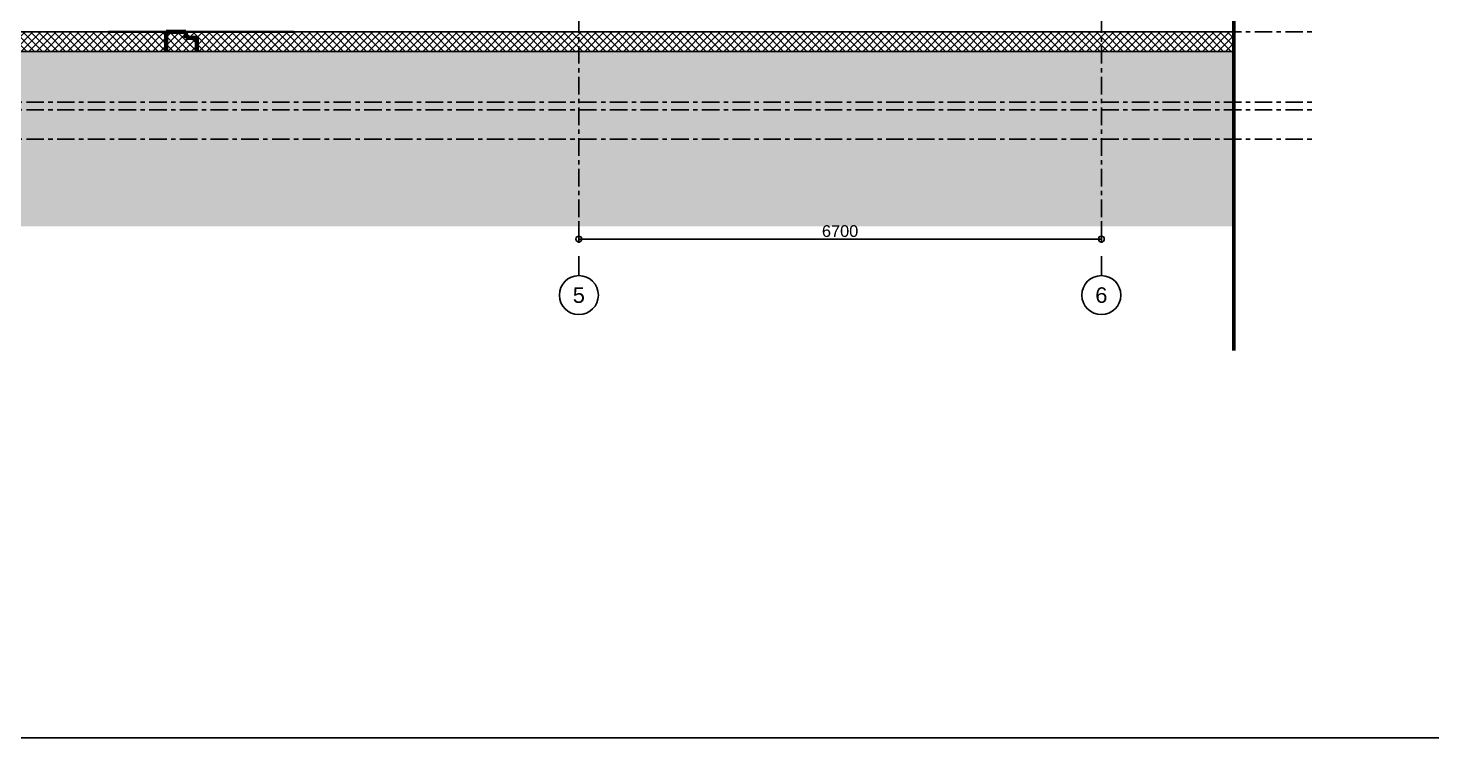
# Model space of a CAD drawing. Header units: millimetres. Extents: x -25371 to 2282244, y -90657 to 147824.
# Drawn here: x 1595332 to 1613333, y -11627 to -2523 of the extents above; entities that cross this region are included whole.
import ezdxf
from ezdxf.enums import TextEntityAlignment as Align
from ezdxf.xclip import XClip

# ---------------------------------------------------------------- set-up
doc = ezdxf.new("R2010")
doc.units = ezdxf.units.MM
doc.header["$XCLIPFRAME"] = 0
doc.set_wipeout_variables(frame=1)
doc.linetypes.add('CENTER', pattern=[50.8, 31.75, -6.35, 6.35, -6.35])
doc.linetypes.add('TA_GL_000.90000', pattern=[2.475, 0.9, -0.225, 0.225, -0.225, 0.9])
doc.layers.add('000 - 0_SYM_DWG_BREAKER_DEF_SUB', color=7, linetype='Continuous', plot=False)
for name, color, linetype in [('000 - 0_SYM_DWG_BREAKER_MAIN_COLOR_1', 7, 'Continuous'), ('000 - 0_SYM_DWG_BREAKER_MAIN_COLOR_40', 7, 'Continuous'), ('000 - 0_SYM_DWG_BREAKER_WIPEOUT_', 7, 'Continuous'), ('000 - 0_SYM_DWG_GRID-BUBBLE_MAIN_COLOR_6', 7, 'Continuous'), ('000 - 0_SYM_DWG_GRIDLINE_MAIN_COLOR_251', 7, 'Continuous'), ('000 - 0_SYM_DWG_SLOPE-SYM_TEXT_COLOR_3', 7, 'Continuous'), ('000 - D I M', 7, 'Continuous'), ('000 - EXISTING_BUILDING_MAIN_COLOR_251', 7, 'Continuous'), ('000 - GRID', 7, 'CENTER')]:
    doc.layers.add(name, color=color, linetype=linetype)
for name, color, linetype, lineweight in [('A-DETL-GENF', 7, 'Continuous', 35), ('A-DETL-THIN', 7, 'Continuous', 25), ('A-FLOR-E', 7, 'Continuous', 35), ('A-FLOR-FNSH', 7, 'Continuous', 70), ('A-FLOR-PATT', 7, 'Continuous', 70)]:
    doc.layers.add(name, color=color, linetype=linetype, lineweight=lineweight)
doc.styles.add('Arial', font='arial.ttf', dxfattribs={"height": 300})
doc.styles.add('FAMELINE_FOR_CKST', font='arial.ttf')
doc.styles.add('TA', font='', dxfattribs={"height": 4.5})
doc.styles.get('TA').set_extended_font_data('Cordia New')
doc.dimstyles.new('FAMELINE-CKST_C-C', dxfattribs={"dimtxt": 0.3, "dimasz": 0.15, "dimexe": 0.1, "dimexo": 0.1, "dimgap": 0.05, "dimtad": 1, "dimzin": 0, "dimdsep": 46, "dimtxsty": 'FAMELINE_FOR_CKST', "dimblk": 'ORIGIN', "dimblk1": 'ORIGIN', "dimblk2": 'ORIGIN', "dimsah": 1, "dimcen": 0.1, "dimdle": 0.1, "dimclrd": 7, "dimclre": 7, "dimclrt": 7, "dimadec": 0, "dimazin": 0, "dimtfac": 1, "dimtix": 1, "dimtmove": 2, "dimatfit": 3, "dimfxl": 1, "dimtolj": 1, "dimtzin": 0, "dimlwd": -1, "dimlwe": -1, "dimarcsym": 0})

# ---------------------------------------------------------------- blocks, each defined once
blk = doc.blocks.new('A$C7fb6dcac')
at = {"layer": 'Defpoints', "color": 7}
blk.add_lwpolyline([(775, -444), (0, -444), (0, 0), (775, 0)], close=True, dxfattribs=at)
blk = doc.blocks.new('*U459')
at = {"layer": '000 - 0_SYM_DWG_GRID-BUBBLE_MAIN_COLOR_6', "color": 7}
blk.add_line((35, 0), (30, 0), dxfattribs=at)
blk.add_circle((40, 0), 5, dxfattribs=at)
at = {"layer": '000 - 0_SYM_DWG_GRIDLINE_MAIN_COLOR_251', "color": 7, "linetype": 'ByBlock', "ltscale": 5}
blk.add_line((20, 0), (-181.5, 0), dxfattribs=at)
at = {"layer": '000 - 0_SYM_DWG_GRIDLINE_MAIN_COLOR_251', "color": 7}
for p in [(-161.5, 0), (0, 0)]:
    blk.add_point(p, dxfattribs=at)
at = {"color": 7, "style": 'TA', "flags": 1}
blk.add_attdef('LOCATION', (6, -6), '', height=4.5, rotation=270, dxfattribs=at)
at = {"layer": '000 - 0_SYM_DWG_SLOPE-SYM_TEXT_COLOR_3', "color": 7, "style": 'Arial'}
blk.add_attdef('GRID-HEAD', text='', height=4, rotation=90, dxfattribs=at).set_placement((40, 0), align=Align.MIDDLE_CENTER)
blk = doc.blocks.new('_Origin')
at = {"color": 7, "linetype": 'ByBlock', "lineweight": -2}
blk.add_line((0, 0), (-1, 0), dxfattribs=at)
blk.add_circle((0, 0), 0.5, dxfattribs=at)
blk = doc.blocks.new('*D1017')
at = {"layer": '000 - D I M', "color": 7, "transparency": 16777216}
for p, q in [((-12400, 99575), (-12400, 99294)), ((-5700, 99575), (-5700, 99294)), ((-5775, 99344), (-12325, 99344))]:
    blk.add_line(p, q, dxfattribs=at)
at = {"layer": 'Defpoints', "color": 7, "transparency": 16777216}
for p in [(-12400, 99625), (-5700, 99625), (-12400, 99344)]:
    blk.add_point(p, dxfattribs=at)
at = {"layer": '000 - D I M', "color": 7, "transparency": 16777216, "xscale": 75, "yscale": 75, "zscale": 75, "rotation": 180}
blk.add_blockref('_Origin', (-12400, 99344), dxfattribs=at)
at = {"layer": '000 - D I M', "color": 7, "transparency": 16777216, "xscale": 75, "yscale": 75, "zscale": 75}
blk.add_blockref('_Origin', (-5700, 99344), dxfattribs=at)
at = {"layer": '000 - D I M', "color": 7, "transparency": 16777216, "insert": (-9050, 99445), "char_height": 150, "attachment_point": 5, "style": 'FAMELINE_FOR_CKST'}
blk.add_mtext('\\A1;6700', dxfattribs=at)
blk = doc.blocks.new('*U1018')
at = {"layer": '000 - 0_SYM_DWG_GRIDLINE_MAIN_COLOR_251', "color": 7, "linetype": 'ByBlock', "ltscale": 5}
blk.add_line((20, 0), (-585.29, 0), dxfattribs=at)
at = {"layer": '000 - 0_SYM_DWG_GRIDLINE_MAIN_COLOR_251', "color": 7}
blk.add_point((-565.29, 0), dxfattribs=at)
at = {"color": 7, "style": 'TA', "flags": 1}
blk.add_attdef('LOCATION', (6, -6), '', height=4.5, rotation=270, dxfattribs=at)
blk = doc.blocks.new('Generic Models 2 - Generic Models 45-5662310-VS01 - ELEVATION 1')
at = {"layer": '000 - EXISTING_BUILDING_MAIN_COLOR_251', "color": 7}
for p, q in [((4897, 102000), (2677, 102000)), ((5350, 102000), (3130, 102000)), ((5426, 102000), (3208, 102000)), ((6165, 102000), (4897, 102000)), ((4973, 102000), (6056, 102000)), ((7803, 102000), (5350, 102000)), ((5426, 102000), (6156, 102000)), ((5617, 102000), (5568, 102000)), ((5782, 102000), (5722, 102000)), ((5951, 102000), (5885, 102000)), ((6057, 102000), (6417, 102000)), ((6127, 102000), (6060, 102000)), ((6157, 102000), (7803, 102000)), ((6309, 102000), (6249, 102000)), ((6754, 102000), (6690, 102000)), ((6966, 102000), (6890, 102000)), ((7175, 102000), (7094, 102000)), ((7384, 102000), (7305, 102000)), ((7593, 102000), (7525, 102000)), ((30158, 102000), (7803, 102000)), ((32008, 102000), (7803, 102000))]:
    blk.add_line(p, q, dxfattribs=at)
at = {"layer": '000 - EXISTING_BUILDING_MAIN_COLOR_251', "color": 7, "lineweight": 70}
for p, q in [((6417, 102000), (6165, 102000)), ((6165, 102000), (6165, 101750)), ((6417, 101925), (6417, 102000)), ((6558, 101925), (6417, 101925)), ((6558, 101750), (6558, 101925))]:
    blk.add_line(p, q, dxfattribs=at)
blk = doc.blocks.new('C-1-VS01_REV00_20260615-155217_ELEVATION_1_EX')
at = {"layer": 'A-DETL-GENF', "lineweight": 9}
h = blk.add_hatch(dxfattribs=at)
h.set_pattern_fill('FP_31', style=0, pattern_type=2)
h.set_pattern_definition([(45, (-4042.98, 0), (0, 449.0128), [317.5, -317.5]), (45, (-4127.17, 84.2), (0, 449.0128), [317.5, -317.5]), (45, (-4211.35, 168.38), (0, 449.0128), [317.5, -317.5]), (135, (-4211.35, 224.5), (-449.0128, 3e-14), [317.5, -317.5]), (135, (-4127.17, 308.7), (-449.0128, 3e-14), [317.5, -317.5]), (135, (-4042.98, 392.9), (-449.0128, 3e-14), [317.5, -317.5])])
h.paths.add_polyline_path([(-32057, 99505), (18631, 99505), (18631, 101000), (17001, 101000), (17001, 100460), (16258, 100460), (16258, 101000), (14307, 101000), (14307, 101750), (-25164, 101750), (-25164, 101000), (-32057, 101000), (-32057, 100327)])
at = {"layer": 'A-FLOR-PATT', "lineweight": 9}
h = blk.add_hatch(dxfattribs=at)
h.set_pattern_fill('FP_23', angle=-225, style=0, pattern_type=2)
h.set_pattern_definition([(225, (-3834.03, 102000), (49.49747, -49.49747), []), (315, (-3834.03, 102000), (49.49747, 49.49747), [])])
h.paths.add_polyline_path([(-9485, 101750), (14307, 101750), (14307, 102000), (-25150, 102000), (-25150, 101750), (-9683, 101750)])
at = {"layer": 'A-DETL-THIN', "color": 7}
blk.add_line((14307, 101750), (-25164, 101750), dxfattribs=at)
at = {"layer": 'A-FLOR-E', "color": 7}
for p, q in [((-17702, 102000), (-18433, 102000)), ((-16055, 102000), (-17701, 102000))]:
    blk.add_line(p, q, dxfattribs=at)
at = {"layer": 'A-FLOR-FNSH', "color": 7, "lineweight": 25}
for p, q in [((14307, 102000), (-25150, 102000)), ((-25150, 101750), (14307, 101750))]:
    blk.add_line(p, q, dxfattribs=at)
at = {"layer": '000 - EXISTING_BUILDING_MAIN_COLOR_251', "color": 7}
blk.add_blockref('Generic Models 2 - Generic Models 45-5662310-VS01 - ELEVATION 1', (-23858, 0), dxfattribs=at)
blk = doc.blocks.new('*U984')
at = {"color": 7}
blk.add_wipeout([(43.55, -120), (0, -120), (0, -3.75), (-0.11, -3.43), (-0.29, -3.15), (-0.51, -2.9), (-0.78, -2.69), (-1.09, -2.54), (-1.41, -2.45), (-1.75, -2.42), (-2.08, -2.46), (-2.4, -2.56), (-2.7, -2.71), (0, 0), (2.69, 2.69), (2.39, 2.54), (2.07, 2.45), (1.73, 2.42), (1.4, 2.46), (1.08, 2.55), (0.78, 2.7), (0.52, 2.9), (0.29, 3.15), (0.12, 3.44), (0, 3.75), (0, 120), (43.55, 120), (43.56, 3.75), (43.68, 3.44), (43.85, 3.15), (44.07, 2.9), (44.34, 2.7), (44.63, 2.55), (44.95, 2.46), (45.29, 2.42), (45.62, 2.45), (45.94, 2.54), (46.24, 2.69), (43.55, 0), (40.85, -2.71), (41.15, -2.56), (41.47, -2.46), (41.81, -2.42), (42.14, -2.45), (42.47, -2.54), (42.77, -2.69), (43.04, -2.9), (43.26, -3.15), (43.44, -3.43), (43.56, -3.75)], dxfattribs=at).dxf.layer = '000 - 0_SYM_DWG_BREAKER_WIPEOUT_'
at = {"layer": '000 - 0_SYM_DWG_BREAKER_DEF_SUB', "color": 7}
blk.add_line((0, 0), (43.55, 0), dxfattribs=at)
at = {"layer": '000 - 0_SYM_DWG_BREAKER_MAIN_COLOR_1', "color": 7, "linetype": 'ByBlock', "lineweight": -2}
blk.add_line((-6.18, -6.2), (6.18, 6.2), dxfattribs=at)
blk.add_lwpolyline([(0, -120), (0, -3.75), (-0.11, -3.43), (-0.29, -3.15), (-0.51, -2.9), (-0.78, -2.69), (-1.09, -2.54), (-1.41, -2.45), (-1.75, -2.42), (-2.08, -2.46), (-2.4, -2.56), (-2.7, -2.71), (0, 0), (2.69, 2.69), (2.39, 2.54), (2.07, 2.45), (1.73, 2.42), (1.4, 2.46), (1.08, 2.55), (0.78, 2.7), (0.52, 2.9), (0.29, 3.15), (0.12, 3.44), (0, 3.75), (0, 120)], dxfattribs=at)
blk.add_point((0, 0), dxfattribs=at)
blk = doc.blocks.new('C-1-VS01_REV00_20260615-155540_ELEVATION_1_DIMS-1')
at = {"layer": '000 - GRID', "color": 7, "linetype": 'TA_GL_000.90000', "xscale": 50.00000000000004, "yscale": 50.00000000000004, "zscale": 50.00000000000004, "rotation": 270}
for p, values in [((-12400, 100625), {'GRID-HEAD': '5'}), ((-5700, 100625), {'GRID-HEAD': '6'})]:
    blk.add_blockref('*U459', p, dxfattribs=at).add_auto_attribs(values)
at = {"layer": '000 - GRID', "color": 7, "linetype": 'TA_GL_000.90000', "xscale": 50.00000000000004, "yscale": 50.00000000000004, "zscale": 50.00000000000004, "rotation": 180}
for p in [(-32265.5, 102000), (-32265.5, 101100), (-32265.5, 101000), (-32265.5, 100625)]:
    blk.add_blockref('*U1018', p, dxfattribs=at)
at = {"layer": '000 - D I M', "color": 7}
dim = blk.add_linear_dim(base=(-12400, 99343.8), p1=(-5700, 99625), p2=(-12400, 99625), dimstyle='FAMELINE-CKST_C-C', override={"dimscale": 500, "dimdec": 0, "dimlfac": 1, "dimclrd": 7, "dimclre": 7, "dimclrt": 7}, dxfattribs=at)
dim.commit()
dim.dimension.update_dxf_attribs({"geometry": '*D1017', "text_midpoint": (-9050, 99445.3)})

msp = doc.modelspace()

# ---------------------------------------------------------------- block references
at = {"color": 7, "xscale": 50, "yscale": 50, "zscale": 50}
msp.add_blockref('A$C7fb6dcac', (1575673.68, 10572.622), dxfattribs=at)
at = {"color": 7}
ref = msp.add_blockref('C-1-VS01_REV00_20260615-155217_ELEVATION_1_EX', (1614794.372, -104572.744), dxfattribs=at)
XClip(ref).set_block_clipping_path([(-39120.691541394, 96602.3760666824), (-3553.7799988328, 115145.365818867)])

# ---------------------------------------------------------------- next in the draw order: block references
at = {"layer": '000 - 0_SYM_DWG_BREAKER_MAIN_COLOR_40', "color": 7, "lineweight": 60, "xscale": 50, "yscale": 50, "zscale": 50}
msp.add_blockref('*U984', (1610793.362, -660.244), dxfattribs=at)

# ---------------------------------------------------------------- next in the draw order: block references
at = {"color": 7}
msp.add_blockref('C-1-VS01_REV00_20260615-155540_ELEVATION_1_DIMS-1', (1614794.372, -104572.744), dxfattribs=at)

doc.saveas('drawing.dxf')
